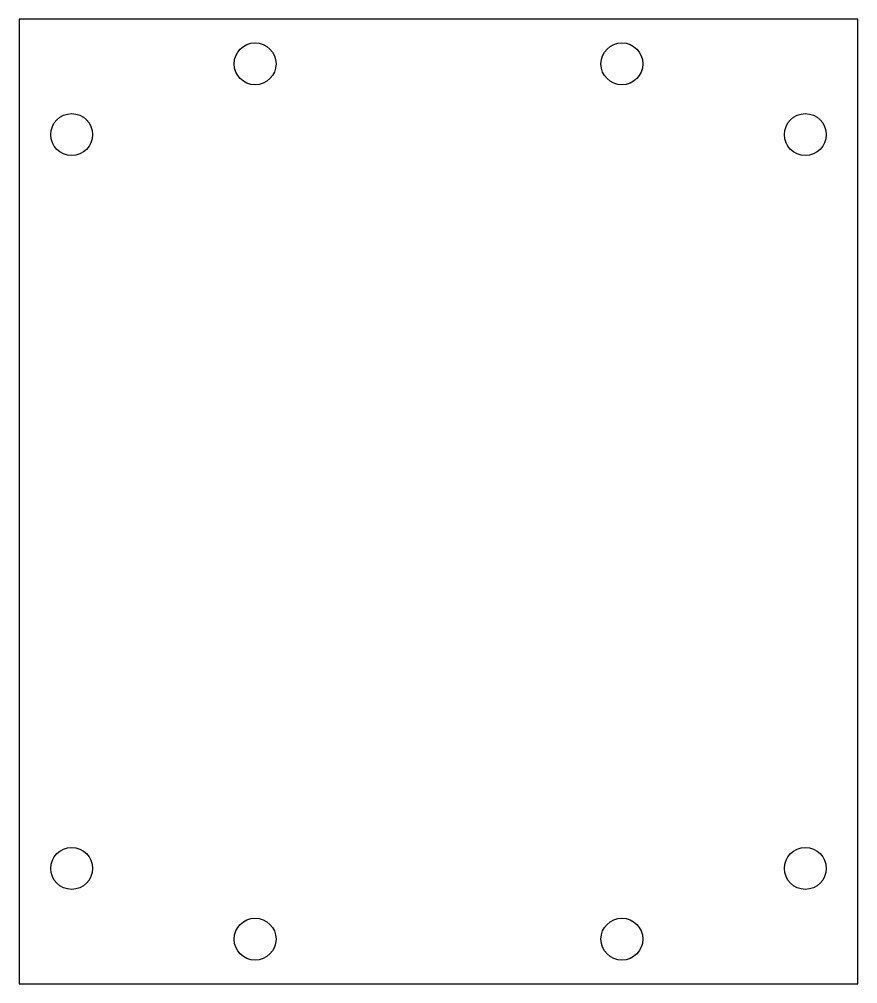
# Model space of a CAD drawing. Header units: millimetres. Extents: x -40 to 40, y -46 to 46.
import ezdxf

# ---------------------------------------------------------------- set-up
doc = ezdxf.new("R2010")
doc.units = ezdxf.units.MM

msp = doc.modelspace()

# ---------------------------------------------------------------- linework, layer by layer
msp.add_lwpolyline([(40, 46), (-40, 46), (-40, -46), (40, -46)], close=True)
for centre in [(-17.5, 41.75), (17.5, 41.75), (-35, 35), (35, 35), (-35, -35), (35, -35), (-17.5, -41.75), (17.5, -41.75)]:
    msp.add_circle(centre, 2)

doc.saveas('drawing.dxf')
